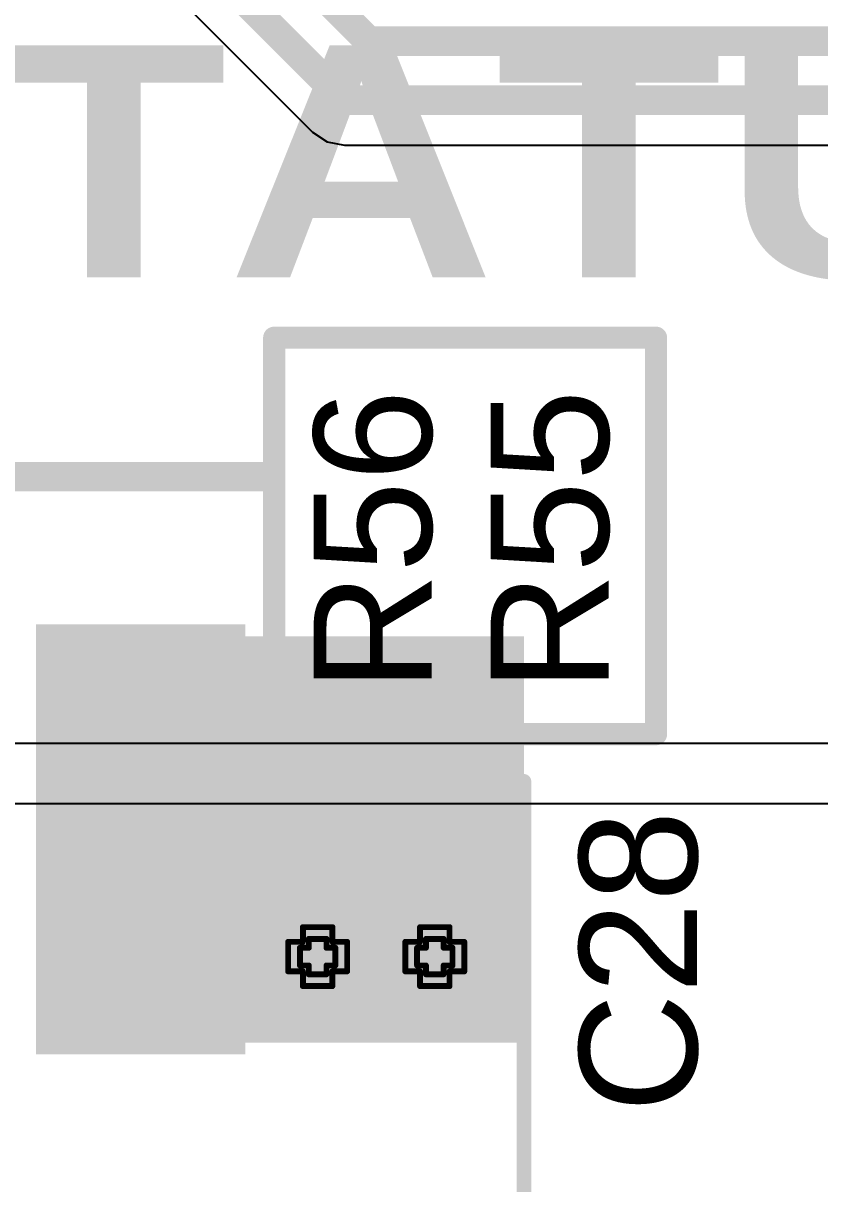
# Model space of a CAD drawing. Header units: inches. Extents: x -5 to 5258, y -4 to 5281.
# Drawn here: x 18.33 to 25.19, y 22.67 to 32.67 of the extents above; entities that cross this region are included whole.
import ezdxf

# ---------------------------------------------------------------- set-up
doc = ezdxf.new("R2010")
doc.units = ezdxf.units.IN
for name, color, linetype in [('Bottom Layer', 5, 'Continuous'), ('Bottom Solder', 6, 'Continuous'), ('Drill Drawing', 1, 'Continuous'), ('Top Layer', 1, 'Continuous'), ('Top Overlay', 2, 'Continuous'), ('Top Paste', 8, 'Continuous'), ('Top Solder', 216, 'Continuous'), ('Via Holes', 16, 'Continuous')]:
    doc.layers.add(name, color=color, linetype=linetype)
doc.styles.add('Arial', font='', dxfattribs={"height": 0.2})
doc.styles.add('Arial Black_Bold', font='', dxfattribs={"height": 0.2})
doc.styles.get('Arial').set_extended_font_data('Arial')
doc.styles.get('Arial Black_Bold').set_extended_font_data('Arial Black', bold=True)

# ---------------------------------------------------------------- blocks, each defined once
blk = doc.blocks.new('50SVPF10M_142')
at = {"layer": 'Top Layer'}
for points in [[(-4.55, 0.8), (-1.05, 0.8), (-1.05, -0.8), (-4.55, -0.8)], [(1.05, 0.8), (4.55, 0.8), (4.55, -0.8), (1.05, -0.8)]]:
    blk.add_hatch(color=1, dxfattribs=at).paths.add_polyline_path(points)
at = {"layer": 'Top Paste'}
for points in [[(-4.55, 0.8), (-1.05, 0.8), (-1.05, -0.8), (-4.55, -0.8)], [(1.05, 0.8), (4.55, 0.8), (4.55, -0.8), (1.05, -0.8)]]:
    blk.add_hatch(color=8, dxfattribs=at).paths.add_polyline_path(points)
at = {"layer": 'Top Solder'}
for points in [[(-4.6516, 0.9016), (-0.9484, 0.9016), (-0.9484, -0.9016), (-4.6516, -0.9016)], [(0.9484, 0.9016), (4.6516, 0.9016), (4.6516, -0.9016), (0.9484, -0.9016)]]:
    blk.add_hatch(color=216, dxfattribs=at).paths.add_polyline_path(points)
at = {"layer": 'Top Overlay'}
for points in [[(-1.95, 3.3, 0.127, 0.127, 0), (-3.3, 1.95, 0.127, 0.127, 0)], [(-1.95, 3.3, 0.127, 0.127, 0), (3.3, 3.3, 0.127, 0.127, 0)], [(3.3, 3.3, 0.127, 0.127, 0), (3.3, 1.15, 0.127, 0.127, 0)], [(-3.3, 1.95, 0.127, 0.127, 0), (-3.3, 1.15, 0.127, 0.127, 0)], [(-3.7785, 1.5669, 0.127, 0.127, 0), (-3.7785, 1.0335, 0.127, 0.127, 0)], [(-4.0071, 1.2875, 0.127, 0.127, 0), (-3.5499, 1.2875, 0.127, 0.127, 0)], [(-3.3, -1.15, 0.127, 0.127, 0), (-3.3, -1.95, 0.127, 0.127, 0)], [(3.3, -1.15, 0.127, 0.127, 0), (3.3, -3.3, 0.127, 0.127, 0)], [(-3.3, -1.95, 0.127, 0.127, 0), (-1.95, -3.3, 0.127, 0.127, 0)], [(-1.95, -3.3, 0.127, 0.127, 0), (3.3, -3.3, 0.127, 0.127, 0)]]:
    blk.add_lwpolyline(points, format="xyseb", dxfattribs=at)
for points in [[(-1.9818, 3.3, 0.0635, 0.0635, 1), (-1.9183, 3.3, 0.0635, 0.0635, 1)], [(-1.9818, 3.3, 0.0635, 0.0635, 1), (-1.9183, 3.3, 0.0635, 0.0635, 1)], [(3.2683, 3.3, 0.0635, 0.0635, 1), (3.3318, 3.3, 0.0635, 0.0635, 1)], [(3.2683, 3.3, 0.0635, 0.0635, 1), (3.3318, 3.3, 0.0635, 0.0635, 1)], [(-3.3318, 1.95, 0.0635, 0.0635, 1), (-3.2683, 1.95, 0.0635, 0.0635, 1)], [(-3.3318, 1.95, 0.0635, 0.0635, 1), (-3.2683, 1.95, 0.0635, 0.0635, 1)], [(-3.8103, 1.5669, 0.0635, 0.0635, 1), (-3.7468, 1.5669, 0.0635, 0.0635, 1)], [(-4.0389, 1.2875, 0.0635, 0.0635, 1), (-3.9754, 1.2875, 0.0635, 0.0635, 1)], [(-3.5816, 1.2875, 0.0635, 0.0635, 1), (-3.5181, 1.2875, 0.0635, 0.0635, 1)], [(-3.3318, 1.15, 0.0635, 0.0635, 1), (-3.2683, 1.15, 0.0635, 0.0635, 1)], [(3.2683, 1.15, 0.0635, 0.0635, 1), (3.3318, 1.15, 0.0635, 0.0635, 1)], [(-3.8103, 1.0335, 0.0635, 0.0635, 1), (-3.7468, 1.0335, 0.0635, 0.0635, 1)], [(-3.3318, -1.15, 0.0635, 0.0635, 1), (-3.2683, -1.15, 0.0635, 0.0635, 1)], [(3.2683, -1.15, 0.0635, 0.0635, 1), (3.3318, -1.15, 0.0635, 0.0635, 1)], [(-3.3318, -1.95, 0.0635, 0.0635, 1), (-3.2683, -1.95, 0.0635, 0.0635, 1)], [(-3.3318, -1.95, 0.0635, 0.0635, 1), (-3.2683, -1.95, 0.0635, 0.0635, 1)], [(-1.9818, -3.3, 0.0635, 0.0635, 1), (-1.9183, -3.3, 0.0635, 0.0635, 1)], [(-1.9818, -3.3, 0.0635, 0.0635, 1), (-1.9183, -3.3, 0.0635, 0.0635, 1)], [(3.2683, -3.3, 0.0635, 0.0635, 1), (3.3318, -3.3, 0.0635, 0.0635, 1)], [(3.2683, -3.3, 0.0635, 0.0635, 1), (3.3318, -3.3, 0.0635, 0.0635, 1)]]:
    blk.add_lwpolyline(points, format="xyseb", close=True, dxfattribs=at)

msp = doc.modelspace()

# ---------------------------------------------------------------- hatches: boundary and pattern name
at = {"layer": 'Bottom Layer'}
h = msp.add_hatch(color=5, dxfattribs=at)
edge = h.paths.add_edge_path()
edge.add_arc((20.8618, 24.6274), 0.3, 0, 360)
h = msp.add_hatch(color=5, dxfattribs=at)
edge = h.paths.add_edge_path()
edge.add_arc((21.8706, 24.6274), 0.3, 0, 360)
at = {"layer": 'Bottom Solder'}
h = msp.add_hatch(color=6, dxfattribs=at)
edge = h.paths.add_edge_path()
edge.add_arc((20.8618, 24.6274), 0.4016, 0, 360)
h = msp.add_hatch(color=6, dxfattribs=at)
edge = h.paths.add_edge_path()
edge.add_arc((21.8706, 24.6274), 0.4016, 0, 360)
at = {"layer": 'Top Layer'}
msp.add_hatch(color=1, dxfattribs=at).paths.add_polyline_path([(18.5378, 23.8863), (22.6378, 23.8863), (22.6378, 27.3863), (18.5378, 27.3863)])
h = msp.add_hatch(color=1, dxfattribs=at)
edge = h.paths.add_edge_path()
edge.add_arc((20.8618, 24.6274), 0.3, 0, 360)
h = msp.add_hatch(color=1, dxfattribs=at)
edge = h.paths.add_edge_path()
edge.add_arc((21.8706, 24.6274), 0.3, 0, 360)
at = {"layer": 'Top Solder'}
h = msp.add_hatch(color=216, dxfattribs=at)
edge = h.paths.add_edge_path()
edge.add_arc((20.8618, 24.6274), 0.4016, 0, 360)
h = msp.add_hatch(color=216, dxfattribs=at)
edge = h.paths.add_edge_path()
edge.add_arc((21.8706, 24.6274), 0.4016, 0, 360)
at = {"layer": 'Via Holes'}
h = msp.add_hatch(color=7, dxfattribs=at)
edge = h.paths.add_edge_path()
edge.add_arc((20.8618, 24.6274), 0.15, 0, 360)
h = msp.add_hatch(color=7, dxfattribs=at)
edge = h.paths.add_edge_path()
edge.add_arc((21.8706, 24.6274), 0.15, 0, 360)

# ---------------------------------------------------------------- linework, layer by layer
at = {"layer": 'Bottom Layer'}
for p, q in [((43.6703, 26.4633), (9.703, 26.4633)), ((9.703, 25.9453), (43.6703, 25.9453))]:
    msp.add_line(p, q, dxfattribs=at)
at = {"layer": 'Drill Drawing'}
for points in [[(20.7348, 24.7544, 0.0508, 0.0508, 0), (20.7348, 24.8814, 0.0508, 0.0508, 0)], [(20.7348, 24.8814, 0.0508, 0.0508, 0), (20.9888, 24.8814, 0.0508, 0.0508, 0)], [(20.9888, 24.7544, 0.0508, 0.0508, 0), (20.9888, 24.8814, 0.0508, 0.0508, 0)], [(21.7436, 24.7544, 0.0508, 0.0508, 0), (21.7436, 24.8814, 0.0508, 0.0508, 0)], [(21.7436, 24.8814, 0.0508, 0.0508, 0), (21.9976, 24.8814, 0.0508, 0.0508, 0)], [(21.9976, 24.7544, 0.0508, 0.0508, 0), (21.9976, 24.8814, 0.0508, 0.0508, 0)], [(20.7856, 24.7036, 0.0508, 0.0508, 0), (20.7856, 24.7798, 0.0508, 0.0508, 0)], [(20.7856, 24.7798, 0.0508, 0.0508, 0), (20.938, 24.7798, 0.0508, 0.0508, 0)], [(20.938, 24.7036, 0.0508, 0.0508, 0), (20.938, 24.7798, 0.0508, 0.0508, 0)], [(21.7944, 24.7036, 0.0508, 0.0508, 0), (21.7944, 24.7798, 0.0508, 0.0508, 0)], [(21.7944, 24.7798, 0.0508, 0.0508, 0), (21.9468, 24.7798, 0.0508, 0.0508, 0)], [(21.9468, 24.7036, 0.0508, 0.0508, 0), (21.9468, 24.7798, 0.0508, 0.0508, 0)], [(20.6078, 24.5004, 0.0508, 0.0508, 0), (20.6078, 24.7544, 0.0508, 0.0508, 0)], [(20.6078, 24.7544, 0.0508, 0.0508, 0), (20.7348, 24.7544, 0.0508, 0.0508, 0)], [(20.7094, 24.5512, 0.0508, 0.0508, 0), (20.7094, 24.7036, 0.0508, 0.0508, 0)], [(20.7094, 24.7036, 0.0508, 0.0508, 0), (20.7856, 24.7036, 0.0508, 0.0508, 0)], [(20.938, 24.7036, 0.0508, 0.0508, 0), (21.0142, 24.7036, 0.0508, 0.0508, 0)], [(20.9888, 24.7544, 0.0508, 0.0508, 0), (21.1158, 24.7544, 0.0508, 0.0508, 0)], [(21.0142, 24.5512, 0.0508, 0.0508, 0), (21.0142, 24.7036, 0.0508, 0.0508, 0)], [(21.1158, 24.5004, 0.0508, 0.0508, 0), (21.1158, 24.7544, 0.0508, 0.0508, 0)], [(21.6166, 24.5004, 0.0508, 0.0508, 0), (21.6166, 24.7544, 0.0508, 0.0508, 0)], [(21.6166, 24.7544, 0.0508, 0.0508, 0), (21.7436, 24.7544, 0.0508, 0.0508, 0)], [(21.7182, 24.5512, 0.0508, 0.0508, 0), (21.7182, 24.7036, 0.0508, 0.0508, 0)], [(21.7182, 24.7036, 0.0508, 0.0508, 0), (21.7944, 24.7036, 0.0508, 0.0508, 0)], [(21.9468, 24.7036, 0.0508, 0.0508, 0), (22.023, 24.7036, 0.0508, 0.0508, 0)], [(21.9976, 24.7544, 0.0508, 0.0508, 0), (22.1246, 24.7544, 0.0508, 0.0508, 0)], [(22.023, 24.5512, 0.0508, 0.0508, 0), (22.023, 24.7036, 0.0508, 0.0508, 0)], [(22.1246, 24.5004, 0.0508, 0.0508, 0), (22.1246, 24.7544, 0.0508, 0.0508, 0)], [(20.6078, 24.5004, 0.0508, 0.0508, 0), (20.7348, 24.5004, 0.0508, 0.0508, 0)], [(20.7094, 24.5512, 0.0508, 0.0508, 0), (20.7856, 24.5512, 0.0508, 0.0508, 0)], [(20.7348, 24.3734, 0.0508, 0.0508, 0), (20.7348, 24.5004, 0.0508, 0.0508, 0)], [(20.7856, 24.475, 0.0508, 0.0508, 0), (20.7856, 24.5512, 0.0508, 0.0508, 0)], [(20.7856, 24.475, 0.0508, 0.0508, 0), (20.938, 24.475, 0.0508, 0.0508, 0)], [(20.938, 24.5512, 0.0508, 0.0508, 0), (21.0142, 24.5512, 0.0508, 0.0508, 0)], [(20.938, 24.475, 0.0508, 0.0508, 0), (20.938, 24.5512, 0.0508, 0.0508, 0)], [(20.9888, 24.5004, 0.0508, 0.0508, 0), (21.1158, 24.5004, 0.0508, 0.0508, 0)], [(20.9888, 24.3734, 0.0508, 0.0508, 0), (20.9888, 24.5004, 0.0508, 0.0508, 0)], [(21.6166, 24.5004, 0.0508, 0.0508, 0), (21.7436, 24.5004, 0.0508, 0.0508, 0)], [(21.7182, 24.5512, 0.0508, 0.0508, 0), (21.7944, 24.5512, 0.0508, 0.0508, 0)], [(21.7436, 24.3734, 0.0508, 0.0508, 0), (21.7436, 24.5004, 0.0508, 0.0508, 0)], [(21.7944, 24.475, 0.0508, 0.0508, 0), (21.7944, 24.5512, 0.0508, 0.0508, 0)], [(21.7944, 24.475, 0.0508, 0.0508, 0), (21.9468, 24.475, 0.0508, 0.0508, 0)], [(21.9468, 24.5512, 0.0508, 0.0508, 0), (22.023, 24.5512, 0.0508, 0.0508, 0)], [(21.9468, 24.475, 0.0508, 0.0508, 0), (21.9468, 24.5512, 0.0508, 0.0508, 0)], [(21.9976, 24.5004, 0.0508, 0.0508, 0), (22.1246, 24.5004, 0.0508, 0.0508, 0)], [(21.9976, 24.3734, 0.0508, 0.0508, 0), (21.9976, 24.5004, 0.0508, 0.0508, 0)], [(20.7348, 24.3734, 0.0508, 0.0508, 0), (20.9888, 24.3734, 0.0508, 0.0508, 0)], [(21.7436, 24.3734, 0.0508, 0.0508, 0), (21.9976, 24.3734, 0.0508, 0.0508, 0)]]:
    msp.add_lwpolyline(points, format="xyseb", dxfattribs=at)
for points in [[(20.7221, 24.8814, 0.0254, 0.0254, 1), (20.7475, 24.8814, 0.0254, 0.0254, 1)], [(20.7221, 24.8814, 0.0254, 0.0254, 1), (20.7475, 24.8814, 0.0254, 0.0254, 1)], [(20.9761, 24.8814, 0.0254, 0.0254, 1), (21.0015, 24.8814, 0.0254, 0.0254, 1)], [(20.9761, 24.8814, 0.0254, 0.0254, 1), (21.0015, 24.8814, 0.0254, 0.0254, 1)], [(21.7309, 24.8814, 0.0254, 0.0254, 1), (21.7563, 24.8814, 0.0254, 0.0254, 1)], [(21.7309, 24.8814, 0.0254, 0.0254, 1), (21.7563, 24.8814, 0.0254, 0.0254, 1)], [(21.9849, 24.8814, 0.0254, 0.0254, 1), (22.0103, 24.8814, 0.0254, 0.0254, 1)], [(21.9849, 24.8814, 0.0254, 0.0254, 1), (22.0103, 24.8814, 0.0254, 0.0254, 1)], [(20.7729, 24.7798, 0.0254, 0.0254, 1), (20.7983, 24.7798, 0.0254, 0.0254, 1)], [(20.7729, 24.7798, 0.0254, 0.0254, 1), (20.7983, 24.7798, 0.0254, 0.0254, 1)], [(20.9253, 24.7798, 0.0254, 0.0254, 1), (20.9507, 24.7798, 0.0254, 0.0254, 1)], [(20.9253, 24.7798, 0.0254, 0.0254, 1), (20.9507, 24.7798, 0.0254, 0.0254, 1)], [(21.7817, 24.7798, 0.0254, 0.0254, 1), (21.8071, 24.7798, 0.0254, 0.0254, 1)], [(21.7817, 24.7798, 0.0254, 0.0254, 1), (21.8071, 24.7798, 0.0254, 0.0254, 1)], [(21.9341, 24.7798, 0.0254, 0.0254, 1), (21.9595, 24.7798, 0.0254, 0.0254, 1)], [(21.9341, 24.7798, 0.0254, 0.0254, 1), (21.9595, 24.7798, 0.0254, 0.0254, 1)], [(20.5951, 24.7544, 0.0254, 0.0254, 1), (20.6205, 24.7544, 0.0254, 0.0254, 1)], [(20.5951, 24.7544, 0.0254, 0.0254, 1), (20.6205, 24.7544, 0.0254, 0.0254, 1)], [(20.6967, 24.7036, 0.0254, 0.0254, 1), (20.7221, 24.7036, 0.0254, 0.0254, 1)], [(20.6967, 24.7036, 0.0254, 0.0254, 1), (20.7221, 24.7036, 0.0254, 0.0254, 1)], [(20.7221, 24.7544, 0.0254, 0.0254, 1), (20.7475, 24.7544, 0.0254, 0.0254, 1)], [(20.7221, 24.7544, 0.0254, 0.0254, 1), (20.7475, 24.7544, 0.0254, 0.0254, 1)], [(20.7729, 24.7036, 0.0254, 0.0254, 1), (20.7983, 24.7036, 0.0254, 0.0254, 1)], [(20.7729, 24.7036, 0.0254, 0.0254, 1), (20.7983, 24.7036, 0.0254, 0.0254, 1)], [(20.9253, 24.7036, 0.0254, 0.0254, 1), (20.9507, 24.7036, 0.0254, 0.0254, 1)], [(20.9253, 24.7036, 0.0254, 0.0254, 1), (20.9507, 24.7036, 0.0254, 0.0254, 1)], [(20.9761, 24.7544, 0.0254, 0.0254, 1), (21.0015, 24.7544, 0.0254, 0.0254, 1)], [(20.9761, 24.7544, 0.0254, 0.0254, 1), (21.0015, 24.7544, 0.0254, 0.0254, 1)], [(21.0015, 24.7036, 0.0254, 0.0254, 1), (21.0269, 24.7036, 0.0254, 0.0254, 1)], [(21.0015, 24.7036, 0.0254, 0.0254, 1), (21.0269, 24.7036, 0.0254, 0.0254, 1)], [(21.1031, 24.7544, 0.0254, 0.0254, 1), (21.1285, 24.7544, 0.0254, 0.0254, 1)], [(21.1031, 24.7544, 0.0254, 0.0254, 1), (21.1285, 24.7544, 0.0254, 0.0254, 1)], [(21.6039, 24.7544, 0.0254, 0.0254, 1), (21.6293, 24.7544, 0.0254, 0.0254, 1)], [(21.6039, 24.7544, 0.0254, 0.0254, 1), (21.6293, 24.7544, 0.0254, 0.0254, 1)], [(21.7055, 24.7036, 0.0254, 0.0254, 1), (21.7309, 24.7036, 0.0254, 0.0254, 1)], [(21.7055, 24.7036, 0.0254, 0.0254, 1), (21.7309, 24.7036, 0.0254, 0.0254, 1)], [(21.7309, 24.7544, 0.0254, 0.0254, 1), (21.7563, 24.7544, 0.0254, 0.0254, 1)], [(21.7309, 24.7544, 0.0254, 0.0254, 1), (21.7563, 24.7544, 0.0254, 0.0254, 1)], [(21.7817, 24.7036, 0.0254, 0.0254, 1), (21.8071, 24.7036, 0.0254, 0.0254, 1)], [(21.7817, 24.7036, 0.0254, 0.0254, 1), (21.8071, 24.7036, 0.0254, 0.0254, 1)], [(21.9341, 24.7036, 0.0254, 0.0254, 1), (21.9595, 24.7036, 0.0254, 0.0254, 1)], [(21.9341, 24.7036, 0.0254, 0.0254, 1), (21.9595, 24.7036, 0.0254, 0.0254, 1)], [(21.9849, 24.7544, 0.0254, 0.0254, 1), (22.0103, 24.7544, 0.0254, 0.0254, 1)], [(21.9849, 24.7544, 0.0254, 0.0254, 1), (22.0103, 24.7544, 0.0254, 0.0254, 1)], [(22.0103, 24.7036, 0.0254, 0.0254, 1), (22.0357, 24.7036, 0.0254, 0.0254, 1)], [(22.0103, 24.7036, 0.0254, 0.0254, 1), (22.0357, 24.7036, 0.0254, 0.0254, 1)], [(22.1119, 24.7544, 0.0254, 0.0254, 1), (22.1373, 24.7544, 0.0254, 0.0254, 1)], [(22.1119, 24.7544, 0.0254, 0.0254, 1), (22.1373, 24.7544, 0.0254, 0.0254, 1)], [(20.5951, 24.5004, 0.0254, 0.0254, 1), (20.6205, 24.5004, 0.0254, 0.0254, 1)], [(20.5951, 24.5004, 0.0254, 0.0254, 1), (20.6205, 24.5004, 0.0254, 0.0254, 1)], [(20.6967, 24.5512, 0.0254, 0.0254, 1), (20.7221, 24.5512, 0.0254, 0.0254, 1)], [(20.6967, 24.5512, 0.0254, 0.0254, 1), (20.7221, 24.5512, 0.0254, 0.0254, 1)], [(20.7221, 24.5004, 0.0254, 0.0254, 1), (20.7475, 24.5004, 0.0254, 0.0254, 1)], [(20.7221, 24.5004, 0.0254, 0.0254, 1), (20.7475, 24.5004, 0.0254, 0.0254, 1)], [(20.7729, 24.5512, 0.0254, 0.0254, 1), (20.7983, 24.5512, 0.0254, 0.0254, 1)], [(20.7729, 24.5512, 0.0254, 0.0254, 1), (20.7983, 24.5512, 0.0254, 0.0254, 1)], [(20.7729, 24.475, 0.0254, 0.0254, 1), (20.7983, 24.475, 0.0254, 0.0254, 1)], [(20.7729, 24.475, 0.0254, 0.0254, 1), (20.7983, 24.475, 0.0254, 0.0254, 1)], [(20.9253, 24.5512, 0.0254, 0.0254, 1), (20.9507, 24.5512, 0.0254, 0.0254, 1)], [(20.9253, 24.5512, 0.0254, 0.0254, 1), (20.9507, 24.5512, 0.0254, 0.0254, 1)], [(20.9253, 24.475, 0.0254, 0.0254, 1), (20.9507, 24.475, 0.0254, 0.0254, 1)], [(20.9253, 24.475, 0.0254, 0.0254, 1), (20.9507, 24.475, 0.0254, 0.0254, 1)], [(20.9761, 24.5004, 0.0254, 0.0254, 1), (21.0015, 24.5004, 0.0254, 0.0254, 1)], [(20.9761, 24.5004, 0.0254, 0.0254, 1), (21.0015, 24.5004, 0.0254, 0.0254, 1)], [(21.0015, 24.5512, 0.0254, 0.0254, 1), (21.0269, 24.5512, 0.0254, 0.0254, 1)], [(21.0015, 24.5512, 0.0254, 0.0254, 1), (21.0269, 24.5512, 0.0254, 0.0254, 1)], [(21.1031, 24.5004, 0.0254, 0.0254, 1), (21.1285, 24.5004, 0.0254, 0.0254, 1)], [(21.1031, 24.5004, 0.0254, 0.0254, 1), (21.1285, 24.5004, 0.0254, 0.0254, 1)], [(21.6039, 24.5004, 0.0254, 0.0254, 1), (21.6293, 24.5004, 0.0254, 0.0254, 1)], [(21.6039, 24.5004, 0.0254, 0.0254, 1), (21.6293, 24.5004, 0.0254, 0.0254, 1)], [(21.7055, 24.5512, 0.0254, 0.0254, 1), (21.7309, 24.5512, 0.0254, 0.0254, 1)], [(21.7055, 24.5512, 0.0254, 0.0254, 1), (21.7309, 24.5512, 0.0254, 0.0254, 1)], [(21.7309, 24.5004, 0.0254, 0.0254, 1), (21.7563, 24.5004, 0.0254, 0.0254, 1)], [(21.7309, 24.5004, 0.0254, 0.0254, 1), (21.7563, 24.5004, 0.0254, 0.0254, 1)], [(21.7817, 24.5512, 0.0254, 0.0254, 1), (21.8071, 24.5512, 0.0254, 0.0254, 1)], [(21.7817, 24.5512, 0.0254, 0.0254, 1), (21.8071, 24.5512, 0.0254, 0.0254, 1)], [(21.7817, 24.475, 0.0254, 0.0254, 1), (21.8071, 24.475, 0.0254, 0.0254, 1)], [(21.7817, 24.475, 0.0254, 0.0254, 1), (21.8071, 24.475, 0.0254, 0.0254, 1)], [(21.9341, 24.5512, 0.0254, 0.0254, 1), (21.9595, 24.5512, 0.0254, 0.0254, 1)], [(21.9341, 24.5512, 0.0254, 0.0254, 1), (21.9595, 24.5512, 0.0254, 0.0254, 1)], [(21.9341, 24.475, 0.0254, 0.0254, 1), (21.9595, 24.475, 0.0254, 0.0254, 1)], [(21.9341, 24.475, 0.0254, 0.0254, 1), (21.9595, 24.475, 0.0254, 0.0254, 1)], [(21.9849, 24.5004, 0.0254, 0.0254, 1), (22.0103, 24.5004, 0.0254, 0.0254, 1)], [(21.9849, 24.5004, 0.0254, 0.0254, 1), (22.0103, 24.5004, 0.0254, 0.0254, 1)], [(22.0103, 24.5512, 0.0254, 0.0254, 1), (22.0357, 24.5512, 0.0254, 0.0254, 1)], [(22.0103, 24.5512, 0.0254, 0.0254, 1), (22.0357, 24.5512, 0.0254, 0.0254, 1)], [(22.1119, 24.5004, 0.0254, 0.0254, 1), (22.1373, 24.5004, 0.0254, 0.0254, 1)], [(22.1119, 24.5004, 0.0254, 0.0254, 1), (22.1373, 24.5004, 0.0254, 0.0254, 1)], [(20.7221, 24.3734, 0.0254, 0.0254, 1), (20.7475, 24.3734, 0.0254, 0.0254, 1)], [(20.7221, 24.3734, 0.0254, 0.0254, 1), (20.7475, 24.3734, 0.0254, 0.0254, 1)], [(20.9761, 24.3734, 0.0254, 0.0254, 1), (21.0015, 24.3734, 0.0254, 0.0254, 1)], [(20.9761, 24.3734, 0.0254, 0.0254, 1), (21.0015, 24.3734, 0.0254, 0.0254, 1)], [(21.7309, 24.3734, 0.0254, 0.0254, 1), (21.7563, 24.3734, 0.0254, 0.0254, 1)], [(21.7309, 24.3734, 0.0254, 0.0254, 1), (21.7563, 24.3734, 0.0254, 0.0254, 1)], [(21.9849, 24.3734, 0.0254, 0.0254, 1), (22.0103, 24.3734, 0.0254, 0.0254, 1)], [(21.9849, 24.3734, 0.0254, 0.0254, 1), (22.0103, 24.3734, 0.0254, 0.0254, 1)]]:
    msp.add_lwpolyline(points, format="xyseb", close=True, dxfattribs=at)
at = {"layer": 'Top Layer'}
for p, q in [((19.1277, 33.4199), (20.8183, 31.7293)), ((20.8183, 31.7293), (20.9444, 31.6451)), ((20.9444, 31.6451), (21.093, 31.6155)), ((21.093, 31.6155), (29.1914, 31.6155))]:
    msp.add_line(p, q, dxfattribs=at)
for points in [[(19.9104, 33.905, 0.254, 0.254, 0), (21.3034, 32.512, 0.254, 0.254, 0)], [(19.4024, 33.6946, 0.254, 0.254, 0), (21.093, 32.004, 0.254, 0.254, 0)], [(21.3034, 32.512, 0.254, 0.254, 0), (48.958, 32.512, 0.254, 0.254, 0)], [(21.093, 32.004, 0.254, 0.254, 0), (31.7802, 32.004, 0.254, 0.254, 0)]]:
    msp.add_lwpolyline(points, format="xyseb", dxfattribs=at)
for points in [[(21.2399, 32.512, 0.127, 0.127, 1), (21.3669, 32.512, 0.127, 0.127, 1)], [(21.2399, 32.512, 0.127, 0.127, 1), (21.3669, 32.512, 0.127, 0.127, 1)], [(21.0295, 32.004, 0.127, 0.127, 1), (21.1565, 32.004, 0.127, 0.127, 1)], [(21.0295, 32.004, 0.127, 0.127, 1), (21.1565, 32.004, 0.127, 0.127, 1)]]:
    msp.add_lwpolyline(points, format="xyseb", close=True, dxfattribs=at)
at = {"layer": 'Top Overlay'}
for points in [[(20.4878, 29.958, 0.1905, 0.1905, 0), (23.7757, 29.958, 0.1905, 0.1905, 0)], [(20.4878, 26.543, 0.1905, 0.1905, 0), (20.4878, 29.958, 0.1905, 0.1905, 0)], [(23.7757, 26.543, 0.1905, 0.1905, 0), (23.7757, 29.958, 0.1905, 0.1905, 0)], [(16.7821, 28.7607, 0.254, 0.254, 0), (20.3967, 28.7607, 0.254, 0.254, 0)], [(20.4878, 26.543, 0.1905, 0.1905, 0), (23.7757, 26.543, 0.1905, 0.1905, 0)]]:
    msp.add_lwpolyline(points, format="xyseb", dxfattribs=at)
for points in [[(20.4401, 29.958, 0.0952, 0.0952, 1), (20.5354, 29.958, 0.0952, 0.0952, 1)], [(20.4401, 29.958, 0.0952, 0.0952, 1), (20.5354, 29.958, 0.0952, 0.0952, 1)], [(23.728, 29.958, 0.0952, 0.0952, 1), (23.8233, 29.958, 0.0952, 0.0952, 1)], [(23.728, 29.958, 0.0952, 0.0952, 1), (23.8233, 29.958, 0.0952, 0.0952, 1)], [(20.3332, 28.7607, 0.127, 0.127, 1), (20.4602, 28.7607, 0.127, 0.127, 1)], [(20.4401, 26.543, 0.0952, 0.0952, 1), (20.5354, 26.543, 0.0952, 0.0952, 1)], [(20.4401, 26.543, 0.0952, 0.0952, 1), (20.5354, 26.543, 0.0952, 0.0952, 1)], [(23.728, 26.543, 0.0952, 0.0952, 1), (23.8233, 26.543, 0.0952, 0.0952, 1)], [(23.728, 26.543, 0.0952, 0.0952, 1), (23.8233, 26.543, 0.0952, 0.0952, 1)]]:
    msp.add_lwpolyline(points, format="xyseb", close=True, dxfattribs=at)

# ---------------------------------------------------------------- block references
at = {"rotation": 90}
msp.add_blockref('50SVPF10M_142', (19.3378, 22.8363), dxfattribs=at)

# ---------------------------------------------------------------- texts
at = {"layer": 'Top Overlay'}
for s, height, rotation, style, p in [('STATUS', 2, 360, 'Arial Black_Bold', (15.9976, 30.4769)), ('R56', 1.016, 90, 'Arial', (21.8438, 26.9083)), ('R55', 1.016, 90, 'Arial', (23.3678, 26.9083)), ('C28', 1.016, 90, 'Arial', (24.1298, 23.2838))]:
    msp.add_text(s, height=height, rotation=rotation, dxfattribs=dict(at, style=style)).set_placement(p)

doc.saveas('drawing.dxf')
